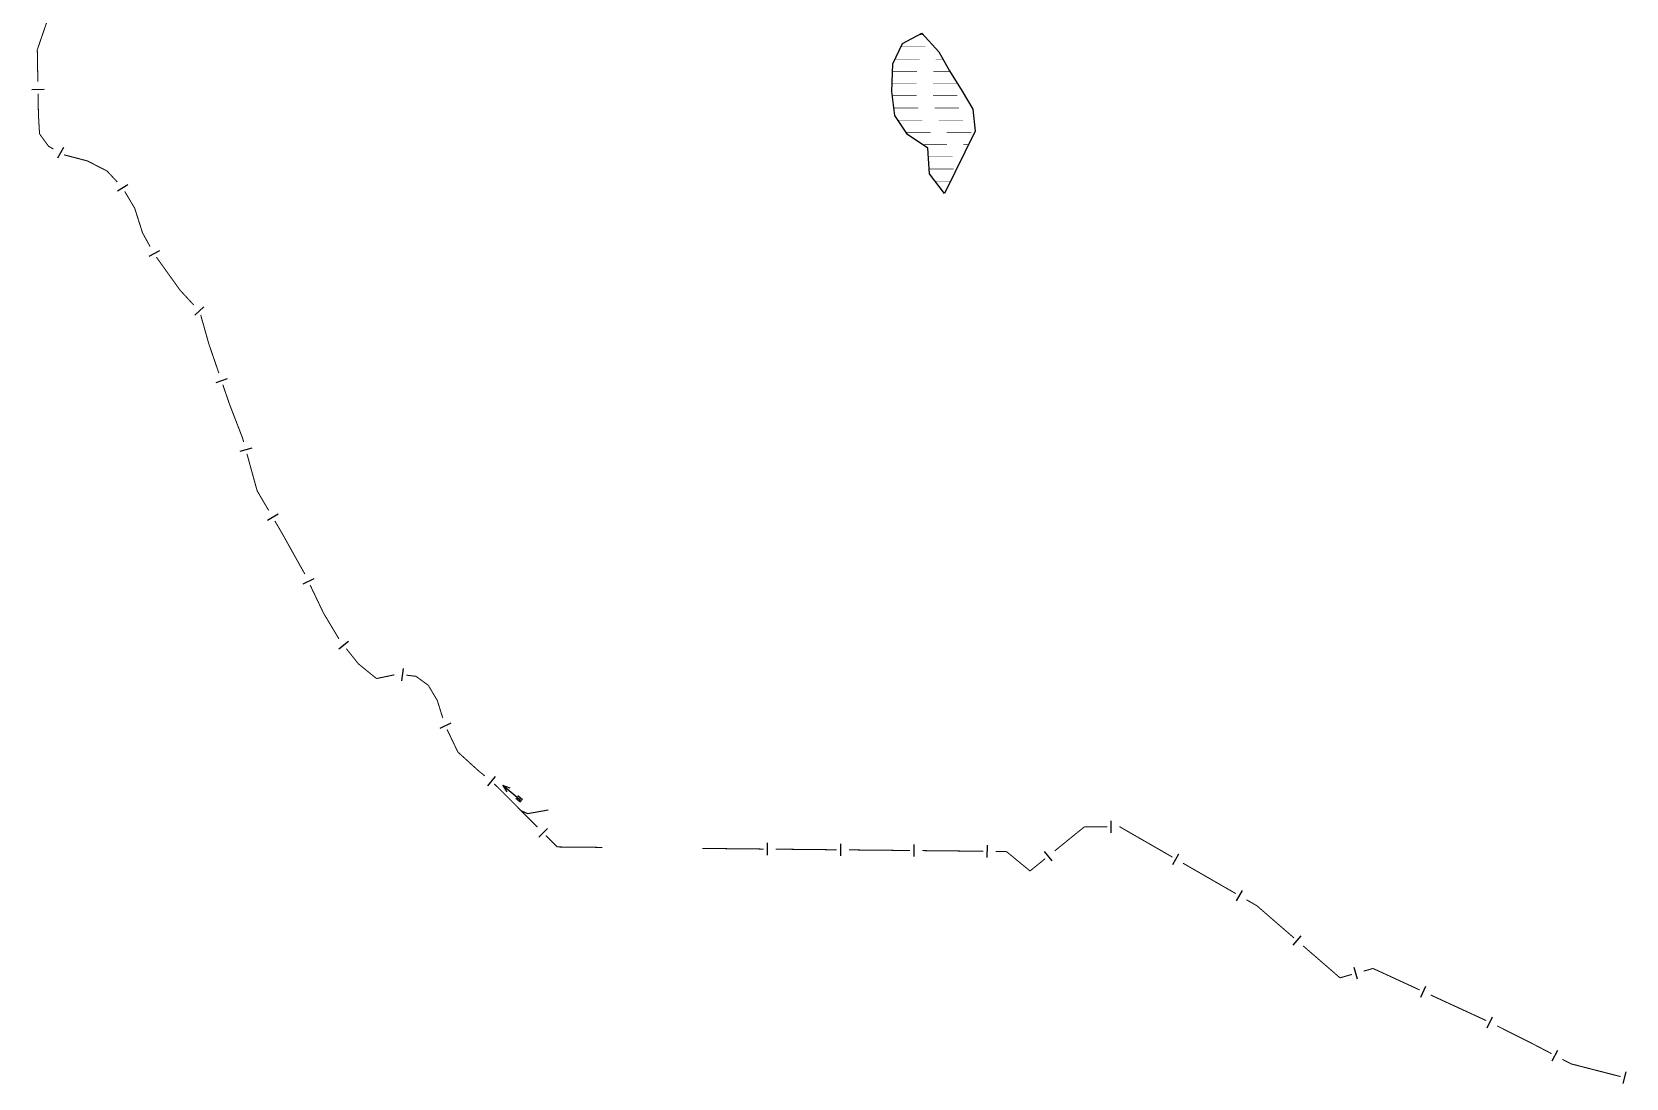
# Model space of a CAD drawing. Extents: x 211453 to 215163, y 4877397 to 4881305.
# Drawn here: x 211453.5 to 211845.1, y 4878096.3 to 4878353.3 of the extents above; entities that cross this region are included whole.
import ezdxf

# ---------------------------------------------------------------- set-up
doc = ezdxf.new("R2010")
doc.units = 0
doc.header["$LTSCALE"] = 1.5
doc.header["$MEASUREMENT"] = 0
doc.linetypes.add('TRACO_00', pattern=[10, -10])
for name, color, linetype in [('HD-AREA-SUJ-INUND', 160, 'CONTINUOUS'), ('HD-CURSO-PERENE', 170, 'CONTINUOUS'), ('HD-TXT-PERENE', 170, 'CONTINUOUS'), ('LM-LIM-SETORES-BAIRROS', 250, 'CONTINUOUS')]:
    doc.layers.add(name, color=color, linetype=linetype)

# ---------------------------------------------------------------- blocks, each defined once
blk = doc.blocks.new('COD035', base_point=(212390.061183, 4880219.475751))
at = {"layer": 'HD-TXT-PERENE'}
for p, q in [((212390.061183, 4880219.881482), (212391.561183, 4880219.881482)), ((212390.061183, 4880219.481482), (212396.061183, 4880219.481482)), ((212390.061183, 4880219.081482), (212391.561183, 4880219.081482))]:
    blk.add_line(p, q, dxfattribs=at)
blk.add_lwpolyline([(212394.261183, 4880218.881482), (212396.061183, 4880219.481482), (212394.261183, 4880220.081482)], dxfattribs=at)
blk = doc.blocks.new('*X5')
at = {"layer": 'HD-AREA-SUJ-INUND', "const_width": 0.13}
for points in [[(211671.388908, 4878352.658659), (211672.388908, 4878352.659088)], [(211672.388908, 4878352.659088), (211672.474554, 4878352.658669)], [(211666.945877, 4878349.658581), (211672.945877, 4878349.659516)], [(211664.943655, 4878343.658495), (211670.943655, 4878343.659214)], [(211665.55593, 4878346.658534), (211671.55593, 4878346.659319)], [(211674.943655, 4878343.659693), (211678.943655, 4878343.660171)], [(211675.55593, 4878346.659842), (211676.55593, 4878346.659973)], [(211676.55593, 4878346.659973), (211677.321403, 4878346.658652)], [(211678.943655, 4878343.660171), (211678.990045, 4878343.658636)], [(211664.83097, 4878340.658461), (211670.83097, 4878340.659134)], [(211674.83097, 4878340.659582), (211680.83097, 4878340.660255)], [(211664.882923, 4878337.658428), (211670.882923, 4878337.659067)], [(211674.882923, 4878337.659493), (211680.882923, 4878337.660131)], [(211665.240025, 4878334.658399), (211671.240025, 4878334.659014)], [(211666.230365, 4878331.658376), (211672.230365, 4878331.659)], [(211675.240025, 4878334.659425), (211681.240025, 4878334.66004)], [(211676.230365, 4878331.659416), (211682.230365, 4878331.660039)], [(211668.259367, 4878328.658363), (211674.259367, 4878328.659021)], [(211678.259367, 4878328.65946), (211684.259367, 4878328.660118)], [(211672.307704, 4878325.658371), (211678.307704, 4878325.659173)], [(211682.307704, 4878325.659707), (211683.307704, 4878325.659841)], [(211683.307704, 4878325.659841), (211683.562586, 4878325.658483)], [(211673.718695, 4878322.658352), (211679.718695, 4878322.659281)], [(211673.909729, 4878319.658321), (211679.909729, 4878319.659357)], [(211675.378754, 4878316.658302), (211678.378753, 4878316.658992)], [(211678.378753, 4878316.658992), (211679.171231, 4878316.65834)]]:
    blk.add_lwpolyline(points, dxfattribs=at)

msp = doc.modelspace()

# ---------------------------------------------------------------- linework, layer by layer
at = {"layer": 'HD-AREA-SUJ-INUND', "linetype": 'TRACO_00'}
msp.add_polyline3d([(211677.707447, 4878313.658293, 10.439651), (211673.986554, 4878318.451846, 10.439651), (211673.581881, 4878324.806919, 10.439651), (211668.623104, 4878328.120554, 10.439651), (211665.461874, 4878332.794641, 10.439651), (211664.757776, 4878338.709794, 10.439651), (211665.012264, 4878345.485091, 10.439651), (211667.346512, 4878350.523309, 10.439651), (211672.120853, 4878353.0453, 10.439651), (211676.341219, 4878348.432016, 10.439651), (211678.90288, 4878343.797421, 10.439651), (211682.064392, 4878338.763595, 10.439651), (211684.625896, 4878334.328855, 10.439651), (211685.189648, 4878328.99317, 10.439651)], close=True, dxfattribs=at)
at = {"layer": 'HD-CURSO-PERENE', "linetype": 'Continuous'}
msp.add_polyline3d([(211573.740112, 4878161.926129, 11.306822), (211575.24599, 4878161.266721, 11.306822), (211580.321322, 4878162.230082, 11.306822)], dxfattribs=at)
at = {"layer": 'LM-LIM-SETORES-BAIRROS', "const_width": 0.25}
for points in [[(211454.822135, 4878348.958111), (211457.154155, 4878355.759836)], [(211454.836152, 4878348.148628), (211454.822135, 4878348.958111)], [(211454.957346, 4878341.149677), (211454.836152, 4878348.148628)], [(211455.098773, 4878332.982293), (211455.009287, 4878338.150126)], [(211455.147594, 4878332.152336), (211455.098773, 4878332.982293)], [(211455.37541, 4878328.279454), (211455.147594, 4878332.152336)], [(211455.44624, 4878328.182063), (211455.37541, 4878328.279454)], [(211457.58851, 4878325.236442), (211455.44624, 4878328.182063)], [(211457.901237, 4878325.062705), (211457.58851, 4878325.236442)], [(211458.775395, 4878324.577062), (211457.901237, 4878325.062705)], [(211467.132506, 4878321.640154), (211461.405837, 4878323.139996)], [(211467.20381, 4878321.603484), (211467.132506, 4878321.640154)], [(211471.973663, 4878319.150416), (211467.20381, 4878321.603484)], [(211472.407265, 4878318.684696), (211471.973663, 4878319.150416)], [(211474.45152, 4878316.489013), (211472.407265, 4878318.684696)], [(211478.751282, 4878310.021377), (211476.298912, 4878314.145817)], [(211478.812393, 4878309.829315), (211478.751282, 4878310.021377)], [(211480.687745, 4878303.935351), (211478.812393, 4878309.829315)], [(211481.081889, 4878303.222138), (211480.687745, 4878303.935351)], [(211482.532947, 4878300.596413), (211481.081889, 4878303.222138)], [(211489.885943, 4878289.895996), (211484.063959, 4878298.021183)], [(211489.888851, 4878289.892839), (211489.885943, 4878289.895996)], [(211493.27623, 4878286.215113), (211489.888851, 4878289.892839)], [(211496.940201, 4878276.755713), (211494.959093, 4878283.813408)], [(211497.157195, 4878276.122326), (211496.940201, 4878276.755713)], [(211499.425897, 4878269.500167), (211497.157195, 4878276.122326)], [(211502.057995, 4878261.817285), (211500.398198, 4878266.662099)], [(211502.374834, 4878260.997637), (211502.057995, 4878261.817285)], [(211505.239327, 4878253.587319), (211502.374834, 4878260.997637)], [(211505.254071, 4878253.534012), (211505.239327, 4878253.587319)], [(211505.520657, 4878252.570201), (211505.254071, 4878253.534012)], [(211508.835615, 4878240.585354), (211506.320416, 4878249.678768)], [(211509.121589, 4878240.097898), (211508.835615, 4878240.585354)], [(211511.651662, 4878235.785274), (211509.121589, 4878240.097898)], [(211514.921641, 4878230.211446), (211513.169706, 4878233.197699)], [(211515.183622, 4878229.741797), (211514.921641, 4878230.211446)], [(211520.542332, 4878220.135329), (211515.183622, 4878229.741797)], [(211525.15723, 4878210.501022), (211521.842459, 4878217.431906)], [(211525.320447, 4878210.228995), (211525.15723, 4878210.501022)], [(211528.921917, 4878204.226544), (211525.320447, 4878210.228995)], [(211533.732993, 4878198.052332), (211530.713565, 4878201.826618)], [(211533.86226, 4878197.947303), (211533.732993, 4878198.052332)], [(211538.159194, 4878194.456044), (211533.86226, 4878197.947303)], [(211538.612779, 4878194.551535), (211538.159194, 4878194.456044)], [(211542.526978, 4878195.375577), (211538.612779, 4878194.551535)], [(211547.841508, 4878195.009319), (211545.491349, 4878195.303089)], [(211548.352267, 4878194.637858), (211547.841508, 4878195.009319)], [(211550.884521, 4878192.796219), (211548.352267, 4878194.637858)], [(211551.327475, 4878192.048734), (211550.884521, 4878192.796219)], [(211553.097621, 4878189.061612), (211551.327475, 4878192.048734)], [(211553.254055, 4878188.557548), (211553.097621, 4878189.061612)], [(211554.439652, 4878184.737292), (211553.254055, 4878188.557548)], [(211558.146256, 4878176.405445), (211555.495491, 4878181.937479)], [(211558.786764, 4878175.823087), (211558.146256, 4878176.405445)], [(211563.26826, 4878171.748456), (211558.786764, 4878175.823087)], [(211564.001618, 4878171.155528), (211563.26826, 4878171.748456)], [(211564.779248, 4878170.526806), (211564.001618, 4878171.155528)], [(211572.164565, 4878163.503101), (211567.071829, 4878168.595836)], [(211572.728428, 4878162.938728), (211572.164565, 4878163.503101)], [(211577.675939, 4878157.986744), (211572.728428, 4878162.938728)], [(211582.576809, 4878153.081442), (211579.7963, 4878155.864465)], [(211704.767396, 4878152.104967), (211711.752422, 4878157.780301)], [(211711.752422, 4878157.780301), (211712.041737, 4878158.01537)], [(211712.041737, 4878158.01537), (211717.668963, 4878158.01622)], [(211720.668963, 4878158.016674), (211720.790807, 4878158.01537)], [(211720.790807, 4878158.01537), (211733.684022, 4878150.590794)], [(211582.642794, 4878153.080834), (211582.576809, 4878153.081442)], [(211593.642311, 4878152.977703), (211582.642794, 4878153.080834)], [(211618.234097, 4878152.72313), (211618.695298, 4878152.718355)], [(211618.695298, 4878152.718355), (211633.233341, 4878152.572543)], [(211636.23319, 4878152.542456), (211651.232436, 4878152.392018)], [(211654.232285, 4878152.36193), (211669.231531, 4878152.211493)], [(211672.23138, 4878152.181405), (211687.230625, 4878152.030968)], [(211690.230475, 4878152.00088), (211692.230374, 4878151.980822)], [(211692.230374, 4878151.980822), (211692.877108, 4878151.974345)], [(211692.877108, 4878151.974345), (211698.559144, 4878147.306957)], [(211698.559144, 4878147.306957), (211698.709821, 4878147.183188)], [(211698.709821, 4878147.183188), (211702.439054, 4878150.21319)], [(211736.283784, 4878149.093717), (211749.282593, 4878141.608335)], [(211751.882355, 4878140.111258), (211753.61553, 4878139.113207)], [(211753.61553, 4878139.113207), (211754.433065, 4878138.642429)], [(211754.433065, 4878138.642429), (211763.541042, 4878130.742653)], [(211765.807346, 4878128.776981), (211774.117127, 4878121.569517)], [(211774.117127, 4878121.569517), (211774.847561, 4878120.935978)], [(211774.847561, 4878120.935978), (211777.766762, 4878121.759342)], [(211780.654111, 4878122.573723), (211782.57901, 4878123.116643)], [(211782.57901, 4878123.116643), (211782.971698, 4878123.227401)], [(211782.971698, 4878123.227401), (211794.409527, 4878117.961062)], [(211797.134551, 4878116.706374), (211810.759674, 4878110.432936)], [(211813.45791, 4878109.122716), (211822.385113, 4878104.616604)], [(211822.385113, 4878104.616604), (211822.863291, 4878104.375238)], [(211822.863291, 4878104.375238), (211826.81796, 4878102.303744)], [(211829.475455, 4878100.911723), (211831.247118, 4878099.983709)], [(211831.247118, 4878099.983709), (211831.612361, 4878099.792392)], [(211831.612361, 4878099.792392), (211843.804424, 4878096.661356)]]:
    msp.add_lwpolyline(points, dxfattribs=at)
at = {"layer": 'LM-LIM-SETORES-BAIRROS'}
for points in [[(211456.491748, 4878339.175947), (211453.492198, 4878339.124006)], [(211461.252174, 4878324.917012), (211459.795244, 4878322.29454)], [(211477.07714, 4878315.771966), (211474.498533, 4878314.23874)], [(211484.813182, 4878299.571459), (211482.187457, 4878298.120401)], [(211495.734499, 4878285.760236), (211493.527863, 4878283.727809)], [(211501.493132, 4878268.094272), (211498.655063, 4878267.121971)], [(211507.499546, 4878251.042458), (211504.608113, 4878250.2427)], [(211513.957479, 4878234.819246), (211511.369904, 4878233.301202)], [(211522.764205, 4878218.981224), (211520.057802, 4878217.686857)], [(211531.260174, 4878203.544529), (211528.917567, 4878201.670444)], [(211544.685124, 4878196.915541), (211544.313019, 4878193.938707)], [(211556.416095, 4878183.487475), (211553.710646, 4878182.191115)], [(211567.277592, 4878170.435807), (211565.391425, 4878168.102917)], [(211718.66919, 4878156.516372), (211718.668736, 4878159.516372)], [(211580.150652, 4878157.632072), (211578.028373, 4878155.511711)], [(211634.218247, 4878151.06259), (211634.248335, 4878154.062439)], [(211652.217342, 4878150.882064), (211652.247429, 4878153.881913)], [(211670.216437, 4878150.701539), (211670.246524, 4878153.701388)], [(211688.215531, 4878150.521014), (211688.245619, 4878153.520863)], [(211704.161057, 4878149.679611), (211702.269279, 4878152.007953)], [(211733.802071, 4878148.791887), (211735.299147, 4878151.391649)], [(211749.400642, 4878139.809428), (211750.897719, 4878142.40919)], [(211763.31364, 4878128.954277), (211765.279312, 4878131.220581)], [(211779.136402, 4878120.587128), (211778.322021, 4878123.474477)], [(211794.690524, 4878116.180321), (211795.945212, 4878118.905345)], [(211811.040672, 4878108.652195), (211812.29536, 4878111.37722)], [(211827.007781, 4878100.51099), (211828.399802, 4878103.168485)], [(211844.399887, 4878094.959762), (211845.146101, 4878097.865474)]]:
    msp.add_lwpolyline(points, dxfattribs=at)

# ---------------------------------------------------------------- block references
at = {"layer": 'HD-AREA-SUJ-INUND'}
msp.add_blockref('*X5', (0, 0), dxfattribs=at)
at = {"layer": 'HD-TXT-PERENE', "rotation": 140}
msp.add_blockref('COD035', (211573.792093, 4878164.363448), dxfattribs=at)

doc.saveas('drawing.dxf')
